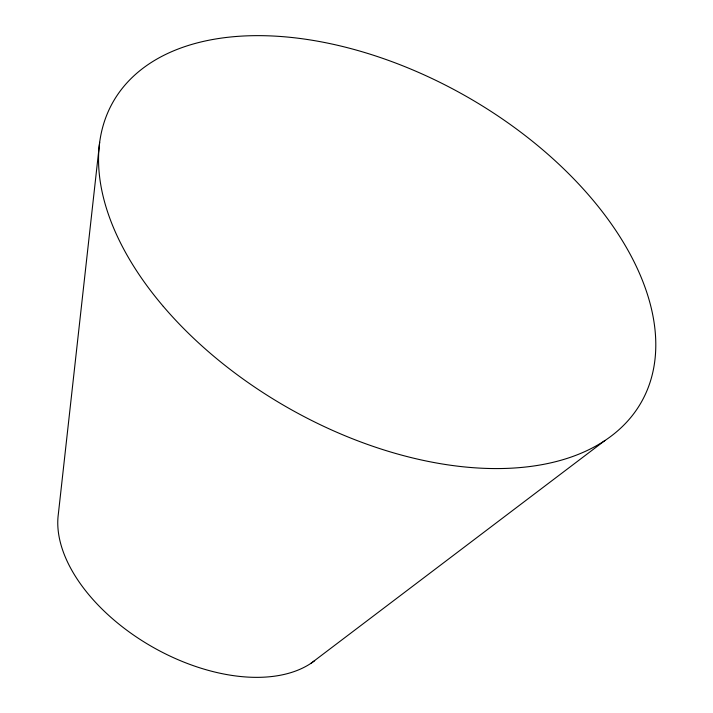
<?xml version="1.0" encoding="UTF-8"?>
<svg xmlns="http://www.w3.org/2000/svg" width="713" height="713" viewBox="0 0 713 713"><rect width="100%" height="100%" fill="white"/><g stroke="black" fill="none" stroke-linecap="round" stroke-linejoin="round"><path stroke-width="1.07" d="M99.66 142.315L58.323 514.225A151.905 89.713 29.6 0 0 152.217 646.816A151.905 89.713 29.6 0 0 314.665 660.675M311.002 663.304L605.016 440.474M163.295 306.385A303.8 179.426 29.6 0 0 638.759 406.446A303.8 179.426 29.6 0 0 329.451 43.493A303.8 179.426 29.6 0 0 163.295 306.385"/></g></svg>
